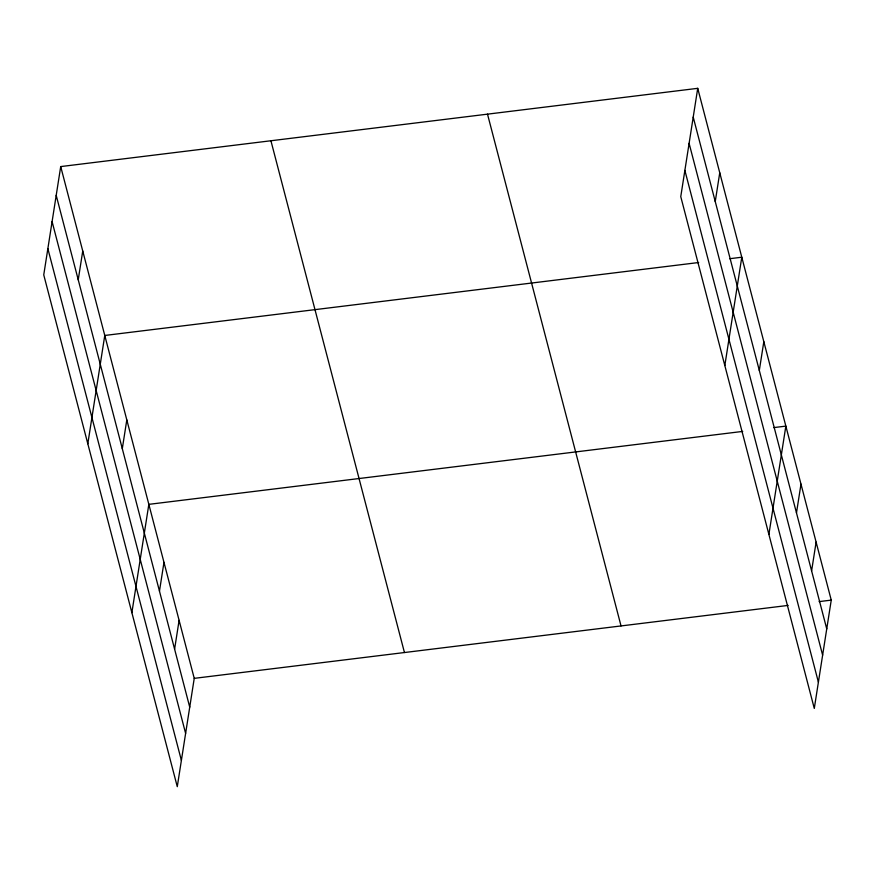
<?xml version="1.0" encoding="UTF-8"?>
<svg xmlns="http://www.w3.org/2000/svg" width="875" height="875" viewBox="0 0 875 875"><rect width="100%" height="100%" fill="white"/><g stroke="black" fill="none" stroke-linecap="round" stroke-linejoin="round"><path stroke-width="1.31" d="M60.714 166.578L43.75 274.881L177.275 786.669L194.239 678.355L60.714 166.578L697.725 88.331L831.25 600.119L814.286 708.422L680.761 196.645L697.725 88.331M78.236 279.803L82.742 251.016M87.817 443.778L104.77 335.464L698.666 262.522M122.303 448.689L126.809 419.902M131.873 612.664L148.838 504.35L742.733 431.408M159.469 591.139L163.975 562.352M174.595 649.141L179.102 620.353M715.247 201.567L719.753 172.78M724.828 365.531L741.792 257.217L729.663 258.716M759.314 370.453L763.82 341.666M768.895 534.417L785.848 426.114L773.719 427.602M796.48 512.892L800.986 484.116M811.606 570.894L816.112 542.117M194.239 678.355L788.134 605.413M819.12 601.606L831.25 600.119M693.219 117.119L826.744 628.895M689.106 143.358L822.631 655.145M684.873 170.406L818.398 682.183M487.506 114.155L621.031 625.931M270.922 140.755L404.447 652.531M56.208 195.355L189.733 707.142M52.095 221.605L185.62 733.381M47.862 248.642L181.388 760.419"/></g></svg>
